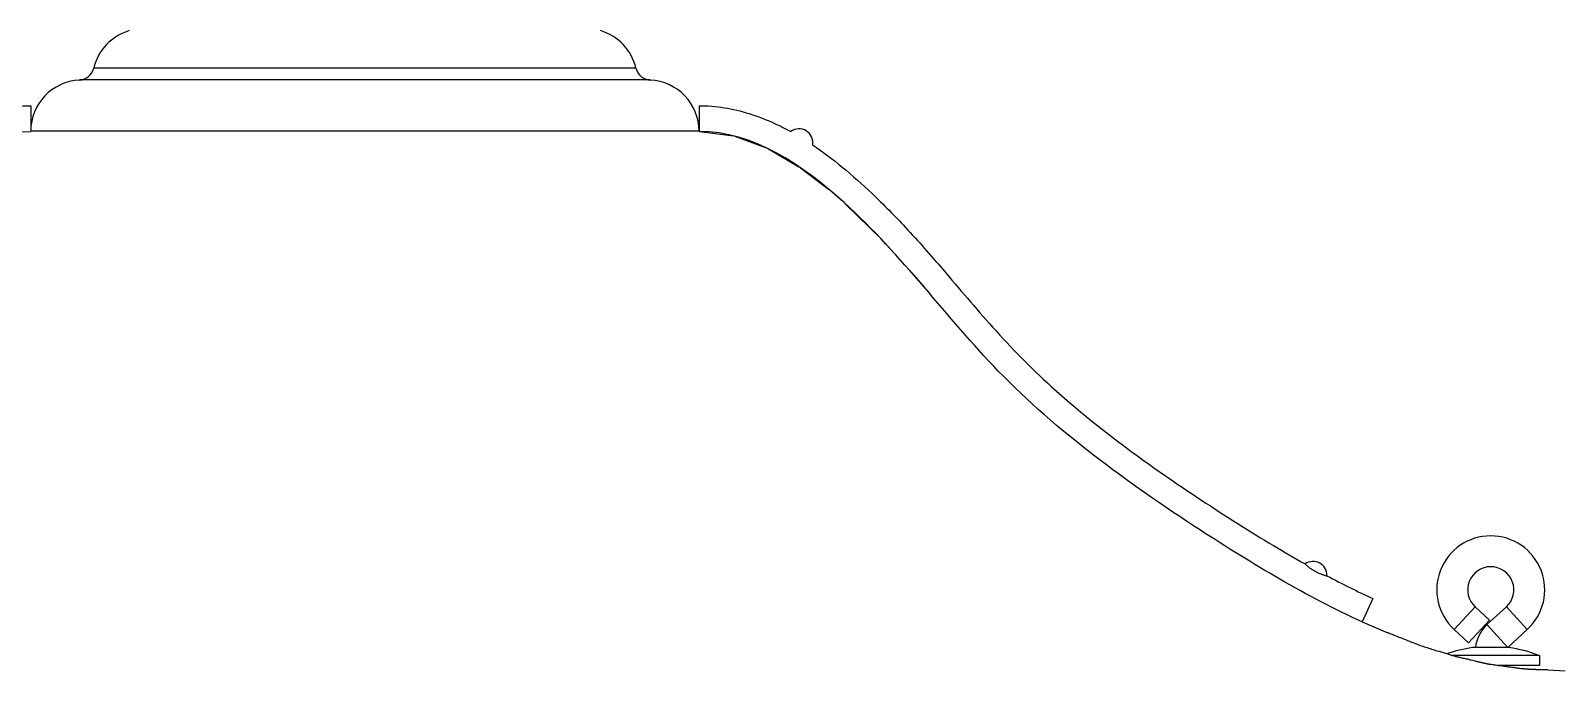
# Model space of a CAD drawing. Header units: millimetres. Extents: x 0 to 13338, y 0 to 11580.
# Drawn here: x 11681.9 to 11980.4, y 4816.2 to 4940.7 of the extents above; entities that cross this region are included whole.
import ezdxf

# ---------------------------------------------------------------- set-up
doc = ezdxf.new("R2010")
doc.units = ezdxf.units.MM
doc.layers.add('dwgmodels.com', color=250, linetype='Continuous')

# ---------------------------------------------------------------- blocks, each defined once
blk = doc.blocks.new('Public Light 11_side_dwgmodels.com')
at = {"color": 0}
for p, q in [((-463.88, 4222.63), (-569.35, 4222.63)), ((-463.88, 4222.63), (-569.35, 4222.63)), ((-461.11, 4220.32), (-572.12, 4220.32)), ((-461.11, 4220.32), (-572.12, 4220.32)), ((-581.61, 4215.32), (-581.61, 4210.32)), ((-581.61, 4215.32), (-581.61, 4210.32)), ((-451.61, 4215.32), (-451.61, 4210.32)), ((-451.61, 4215.32), (-451.61, 4210.32)), ((-451.61, 4210.33), (-581.61, 4210.33)), ((-451.61, 4210.33), (-581.61, 4210.33)), ((-451.51, 4210.32), (-444.89, 4209.45)), ((-444.66, 4209.39), (-438.37, 4207.03)), ((-438.1, 4206.9), (-432.19, 4203.45)), ((-431.86, 4203.22), (-426.41, 4199.07)), ((-425.71, 4198.49), (-423.94, 4196.94)), ((-423.24, 4196.31), (-416.01, 4189.18)), ((-415.43, 4188.57), (-411.55, 4184.29)), ((-410.23, 4182.79), (-407.73, 4179.91)), ((-320.55, 4119.42), (-322.61, 4114.86)), ((-320.55, 4119.42), (-322.61, 4114.86)), ((-304.71, 4113.36), (-300.66, 4117.78)), ((-304.71, 4113.36), (-300.66, 4117.78)), ((-300.66, 4117.78), (-297.86, 4115.2)), ((-298.35, 4114.31), (-294.57, 4117.78)), ((-290.51, 4113.36), (-294.57, 4117.78)), ((-290.51, 4113.36), (-294.57, 4117.78)), ((-322.6, 4114.89), (-317.61, 4112.74)), ((-304.71, 4113.36), (-301.91, 4110.78)), ((-301.91, 4110.78), (-297.86, 4115.2)), ((-301.91, 4110.78), (-297.86, 4115.2)), ((-294.29, 4109.89), (-298.35, 4114.31)), ((-294.29, 4109.89), (-298.35, 4114.31)), ((-294.29, 4109.89), (-290.51, 4113.36)), ((-288.11, 4108.33), (-305.23, 4108.33)), ((-288.11, 4108.33), (-305.23, 4108.33)), ((-294.08, 4109.85), (-301.15, 4109.85)), ((-294.08, 4109.85), (-301.15, 4109.85)), ((-288.11, 4108.33), (-288.11, 4106.33)), ((-288.11, 4106.33), (-296.08, 4106.33)), ((-288.11, 4106.33), (-296.08, 4106.33)), ((-294.61, 4106.13), (-294.61, 4106.33)), ((-286.53, 4105.49), (-287.53, 4105.49)), ((-286.53, 4105.49), (-287.53, 4105.49)), ((-286.53, 4105.49), (-283.11, 4105.33))]:
    blk.add_line(p, q, dxfattribs=at)
for centre, radius, start, end in [((-559.61, 4220.33), 10, 106.4102, 166.732), ((-473.61, 4220.33), 10, 13.268, 73.5898), ((-572.27, 4223.31), 3, 272.8792, 346.732), ((-460.96, 4223.31), 3, 193.268, 267.1208), ((-571.61, 4210.33), 10, 92.8792, 180), ((-461.61, 4210.33), 10, 0, 87.1208), ((-432.17, 4208.11), 2.7, 350.6683, 126.338), ((-297.61, 4121.09), 10.5, 312.5562, 227.4438), ((-332.18, 4123.92), 2.7, 357.6609, 125.1915), ((-297.61, 4121.09), 4.5, 312.5562, 227.4438), ((-293.61, 4109.15), 7, 132.5562, 174.2945), ((-297.62, 4084.49), 25.6, 97.9283, 109.5361), ((-293.61, 4109.15), 1, 132.5562, 135.9007), ((-297.61, 4084.49), 25.6, 68.6258, 82.0717)]:
    blk.add_arc(centre, radius, start, end, dxfattribs=at)
for points, knots in [([(-599.45, 4210.28), (-597.57, 4211.32), (-595.62, 4212.25), (-591.72, 4213.72), (-589.78, 4214.3), (-586.04, 4215.05), (-584.23, 4215.26), (-582.16, 4215.31), (-581.89, 4215.32), (-581.61, 4215.32)], [0, 0, 0, 0, 6.452684, 6.452684, 12.491013, 12.491013, 17.903674, 17.903674, 18.720094, 18.720094, 18.720094, 18.720094]), ([(-451.61, 4215.32), (-449.97, 4215.32), (-448.32, 4215.18), (-445.06, 4214.66), (-443.43, 4214.27), (-440.16, 4213.25), (-438.52, 4212.61), (-435.86, 4211.38), (-434.8, 4210.85), (-433.77, 4210.28)], [0, 0, 0, 0, 4.928653, 4.928653, 9.92441, 9.92441, 15.191387, 15.191387, 18.725076, 18.725076, 18.725076, 18.725076]), ([(-710.61, 4114.86), (-699.74, 4119.78), (-674.28, 4135.16), (-639.19, 4160.64), (-615.32, 4194.57), (-592.09, 4210.32), (-581.61, 4210.32)], [40.934473, 40.934473, 40.934473, 40.934473, 76.060047, 126.130199, 170.575365, 201.993771, 201.993771, 201.993771, 201.993771]), ([(-710.61, 4114.86), (-699.74, 4119.78), (-674.28, 4135.16), (-639.19, 4160.64), (-615.32, 4194.57), (-592.09, 4210.32), (-581.61, 4210.32)], [40.934473, 40.934473, 40.934473, 40.934473, 76.060047, 126.130199, 170.575365, 201.993771, 201.993771, 201.993771, 201.993771]), ([(-322.61, 4114.86), (-333.49, 4119.78), (-358.95, 4135.16), (-394.04, 4160.64), (-417.9, 4194.57), (-441.14, 4210.32), (-451.61, 4210.32)], [40.934473, 40.934473, 40.934473, 40.934473, 76.060047, 126.130199, 170.575365, 201.993771, 201.993771, 201.993771, 201.993771]), ([(-322.61, 4114.86), (-333.49, 4119.78), (-358.95, 4135.16), (-394.04, 4160.64), (-417.9, 4194.57), (-441.14, 4210.32), (-451.61, 4210.32)], [40.934473, 40.934473, 40.934473, 40.934473, 76.060047, 126.130199, 170.575365, 201.993771, 201.993771, 201.993771, 201.993771]), ([(-429.51, 4207.67), (-427.52, 4206.33), (-425.61, 4204.89), (-421.76, 4201.73), (-419.83, 4200), (-415.71, 4196.09), (-413.54, 4193.88), (-408.97, 4188.96), (-406.58, 4186.23), (-400.99, 4179.72), (-397.81, 4175.92), (-390.9, 4168.19), (-387.11, 4164.31), (-380.36, 4158.18), (-377.53, 4155.78), (-371.53, 4150.99), (-368.36, 4148.6), (-361.44, 4143.62), (-357.68, 4141.06), (-349.27, 4135.5), (-344.61, 4132.52), (-337.84, 4128.47), (-335.8, 4127.28), (-333.73, 4126.12)], [0, 0, 0, 0, 7.1791, 7.1791, 14.943238, 14.943238, 24.221892, 24.221892, 35.097076, 35.097076, 49.960776, 49.960776, 66.197159, 66.197159, 77.313836, 77.313836, 89.223115, 89.223115, 102.882669, 102.882669, 119.46344, 119.46344, 126.554834, 126.554834, 126.554834, 126.554834]), ([(-333.73, 4126.12), (-333.73, 4126.12), (-333.68, 4126.08), (-333.49, 4125.9), (-333.35, 4125.78), (-333.01, 4125.51), (-332.83, 4125.37), (-332.46, 4125.11), (-332.29, 4125), (-332.04, 4124.85), (-331.98, 4124.81), (-331.87, 4124.75), (-331.83, 4124.73), (-331.75, 4124.69), (-331.71, 4124.66), (-331.62, 4124.62), (-331.57, 4124.59), (-331.42, 4124.52), (-331.32, 4124.47), (-331.09, 4124.36), (-330.97, 4124.31), (-330.64, 4124.17), (-330.45, 4124.1), (-330.09, 4123.98), (-329.92, 4123.93), (-329.64, 4123.85), (-329.55, 4123.82), (-329.49, 4123.81), (-329.48, 4123.81), (-329.48, 4123.81)], [0, 0, 0, 0, 1.043919, 1.043919, 2.037559, 2.037559, 2.88652, 2.88652, 3.534866, 3.534866, 3.762599, 3.762599, 3.905112, 3.905112, 4.035408, 4.035408, 4.203066, 4.203066, 4.544558, 4.544558, 4.984876, 4.984876, 5.71431, 5.71431, 6.55983, 6.55983, 7.506807, 7.506807, 7.875677, 7.875677, 7.875677, 7.875677]), ([(-333.73, 4126.12), (-333.73, 4126.12), (-333.68, 4126.08), (-333.49, 4125.9), (-333.35, 4125.78), (-333.01, 4125.51), (-332.83, 4125.37), (-332.46, 4125.11), (-332.29, 4125), (-332.04, 4124.85), (-331.98, 4124.81), (-331.87, 4124.75), (-331.83, 4124.73), (-331.75, 4124.69), (-331.71, 4124.66), (-331.62, 4124.62), (-331.57, 4124.59), (-331.42, 4124.52), (-331.32, 4124.47), (-331.09, 4124.36), (-330.97, 4124.31), (-330.64, 4124.17), (-330.45, 4124.1), (-330.09, 4123.98), (-329.92, 4123.93), (-329.64, 4123.85), (-329.55, 4123.82), (-329.49, 4123.81), (-329.48, 4123.81), (-329.48, 4123.81)], [0, 0, 0, 0, 1.043919, 1.043919, 2.037559, 2.037559, 2.88652, 2.88652, 3.534866, 3.534866, 3.762599, 3.762599, 3.905112, 3.905112, 4.035408, 4.035408, 4.203066, 4.203066, 4.544558, 4.544558, 4.984876, 4.984876, 5.71431, 5.71431, 6.55983, 6.55983, 7.506807, 7.506807, 7.875677, 7.875677, 7.875677, 7.875677]), ([(-316.96, 4112.44), (-317.17, 4112.54), (-317.32, 4112.61), (-317.55, 4112.72), (-317.61, 4112.74), (-317.61, 4112.74)], [5.098721, 5.098721, 5.098721, 5.098721, 7.240686, 7.240686, 9.654249, 9.654249, 9.654249, 9.654249]), ([(-316.96, 4112.44), (-317.17, 4112.54), (-317.32, 4112.61), (-317.55, 4112.72), (-317.61, 4112.74), (-317.61, 4112.74)], [5.098721, 5.098721, 5.098721, 5.098721, 7.240686, 7.240686, 9.654249, 9.654249, 9.654249, 9.654249]), ([(-311.98, 4110.49), (-312.01, 4110.5), (-312.04, 4110.52), (-312.68, 4110.76), (-313.25, 4110.98), (-314.27, 4111.38), (-314.73, 4111.56), (-315.51, 4111.87), (-315.86, 4112.01), (-316.48, 4112.25), (-316.75, 4112.36), (-316.96, 4112.44)], [4.642591, 4.642591, 4.642591, 4.642591, 4.773897, 4.773897, 7.160845, 7.160845, 9.547794, 9.547794, 11.798145, 11.798145, 14.014906, 14.014906, 14.014906, 14.014906]), ([(-311.98, 4110.49), (-312.01, 4110.5), (-312.04, 4110.52), (-312.68, 4110.76), (-313.25, 4110.98), (-314.27, 4111.38), (-314.73, 4111.56), (-315.51, 4111.87), (-315.86, 4112.01), (-316.48, 4112.25), (-316.75, 4112.36), (-316.96, 4112.44)], [4.642591, 4.642591, 4.642591, 4.642591, 4.773897, 4.773897, 7.160845, 7.160845, 9.547794, 9.547794, 11.798145, 11.798145, 14.014906, 14.014906, 14.014906, 14.014906]), ([(-304.32, 4108.06), (-304.56, 4108.13), (-304.79, 4108.2), (-306.2, 4108.62), (-307.35, 4108.97), (-309.26, 4109.56), (-310.04, 4109.8), (-310.78, 4110.03)], [3.439863, 3.439863, 3.439863, 3.439863, 4.173443, 4.173443, 7.801603, 7.801603, 10.544533, 10.544533, 10.544533, 10.544533]), ([(-304.32, 4108.06), (-304.56, 4108.13), (-304.79, 4108.2), (-306.2, 4108.62), (-307.35, 4108.97), (-309.26, 4109.56), (-310.04, 4109.8), (-310.78, 4110.03)], [3.439863, 3.439863, 3.439863, 3.439863, 4.173443, 4.173443, 7.801603, 7.801603, 10.544533, 10.544533, 10.544533, 10.544533]), ([(-300.27, 4107.09), (-300.31, 4107.1), (-300.37, 4107.13), (-300.56, 4107.18), (-300.69, 4107.22), (-301.01, 4107.3), (-301.2, 4107.34), (-301.61, 4107.44), (-301.84, 4107.5), (-302.36, 4107.62), (-302.65, 4107.68), (-303.25, 4107.82), (-303.57, 4107.89), (-303.96, 4107.98), (-304.03, 4107.99), (-304.1, 4108.01)], [13.40937, 13.40937, 13.40937, 13.40937, 14.32586, 14.32586, 15.287058, 15.287058, 16.248257, 16.248257, 17.222571, 17.222571, 18.196885, 18.196885, 19.171199, 19.171199, 19.391347, 19.391347, 19.391347, 19.391347]), ([(-300.27, 4107.09), (-300.31, 4107.1), (-300.37, 4107.13), (-300.56, 4107.18), (-300.69, 4107.22), (-301.01, 4107.3), (-301.2, 4107.34), (-301.61, 4107.44), (-301.84, 4107.5), (-302.36, 4107.62), (-302.65, 4107.68), (-303.25, 4107.82), (-303.57, 4107.89), (-303.96, 4107.98), (-304.03, 4107.99), (-304.1, 4108.01)], [13.40937, 13.40937, 13.40937, 13.40937, 14.32586, 14.32586, 15.287058, 15.287058, 16.248257, 16.248257, 17.222571, 17.222571, 18.196885, 18.196885, 19.171199, 19.171199, 19.391347, 19.391347, 19.391347, 19.391347])]:
    blk.add_open_spline(points, degree=3, knots=knots, dxfattribs=at)
for points in [[(-429.51, 4207.67), (-429.51, 4207.67), (-429.51, 4207.67), (-429.51, 4207.67)], [(-429.51, 4207.67), (-429.51, 4207.67), (-429.51, 4207.67), (-429.51, 4207.67)], [(-329.48, 4123.81), (-326.55, 4122.26), (-323.57, 4120.78), (-320.55, 4119.42)], [(-310.78, 4110.03), (-311.19, 4110.19), (-311.59, 4110.34), (-311.98, 4110.49)], [(-310.78, 4110.03), (-311.19, 4110.19), (-311.59, 4110.34), (-311.98, 4110.49)], [(-304.1, 4108.01), (-304.18, 4108.03), (-304.25, 4108.04), (-304.32, 4108.06)], [(-304.1, 4108.01), (-304.18, 4108.03), (-304.25, 4108.04), (-304.32, 4108.06)]]:
    blk.add_open_spline(points, degree=3, dxfattribs=at)
for points, weights in [([(-297.92, 4106.58), (-299.11, 4106.84), (-300.27, 4107.09)], [1.00000003181, 1.00004220092, 1.00005552282]), ([(-297.92, 4106.58), (-299.11, 4106.84), (-300.27, 4107.09)], [1.00000003181, 1.00004220092, 1.00005552282]), ([(-291.05, 4105.65), (-294.54, 4106.12), (-297.92, 4106.58)], [1, 1.00011870683, 1.00000005149]), ([(-291.05, 4105.65), (-294.54, 4106.12), (-297.92, 4106.58)], [1, 1.00011870683, 1.00000005149]), ([(-287.53, 4105.49), (-289.3, 4105.57), (-291.05, 4105.65)], [1.01747607303, 1.02467852515, 1.03187052496]), ([(-287.53, 4105.49), (-289.3, 4105.57), (-291.05, 4105.65)], [1.01747607303, 1.02467852515, 1.03187052496])]:
    blk.add_rational_spline(points, weights, degree=2, dxfattribs=at)

msp = doc.modelspace()

# ---------------------------------------------------------------- block references
at = {"layer": 'dwgmodels.com'}
msp.add_blockref('Public Light 11_side_dwgmodels.com', (12263.53, 710.8), dxfattribs=at)

doc.saveas('drawing.dxf')
